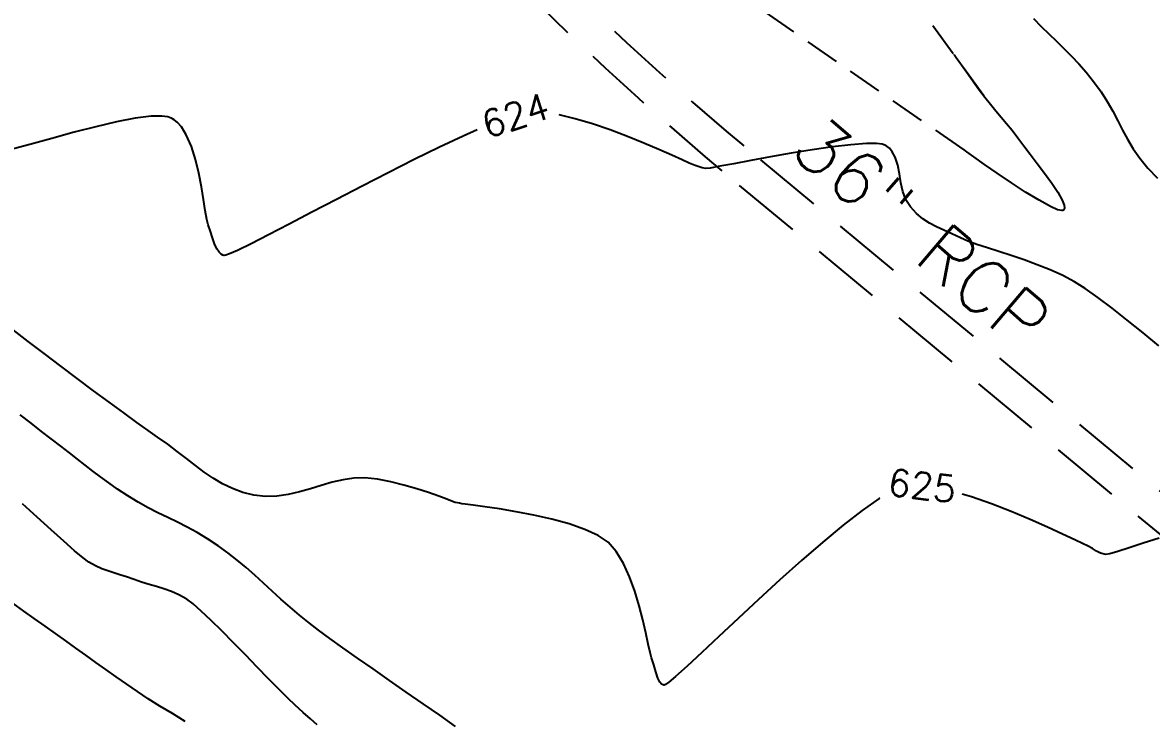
# Model space of a CAD drawing. Header units: feet. Extents: x 26064 to 27719, y 16802 to 28989.
# Drawn here: x 26443.9 to 26546.1, y 17720.7 to 17783.9 of the extents above; entities that cross this region are included whole.
import ezdxf

# ---------------------------------------------------------------- set-up
doc = ezdxf.new("R2010")
doc.units = ezdxf.units.FT
doc.header["$LTSCALE"] = 50
doc.header["$MEASUREMENT"] = 0
for name, pattern in [('HIDDEN', [0.375, 0.25, -0.125]), ('HIDDEN2', [0.1875, 0.125, -0.0625]), ('HIDN25', [0.0938, 0.0625, -0.0313])]:
    doc.linetypes.add(name, pattern=pattern)
for name, color, linetype in [('CONT-MJR', 160, 'HIDDEN'), ('CONT-MNR', 55, 'HIDN25'), ('EX-STORM DRAIN', 251, 'HIDDEN2')]:
    doc.layers.add(name, color=color, linetype=linetype)
doc.styles.add('l60', font='simplex', dxfattribs={"height": 2.4})

msp = doc.modelspace()

# ---------------------------------------------------------------- linework, layer by layer
at = {"layer": 'CONT-MJR', "color": 7}
for p, q in [((26444.43356, 17755.11278, 625), (26443.06223, 17756.17039, 625)), ((26445.88053, 17754.00648, 625), (26444.43356, 17755.11278, 625)), ((26447.36947, 17752.87695, 625), (26445.88053, 17754.00648, 625)), ((26448.86671, 17751.74963, 625), (26447.36947, 17752.87695, 625)), ((26450.33858, 17750.64994, 625), (26448.86671, 17751.74963, 625)), ((26451.7514, 17749.60335, 625), (26450.33858, 17750.64994, 625)), ((26453.07151, 17748.63529, 625), (26451.7514, 17749.60335, 625)), ((26454.26524, 17747.7712, 625), (26453.07151, 17748.63529, 625)), ((26455.2989, 17747.03653, 625), (26454.26524, 17747.7712, 625)), ((26456.13884, 17746.45672, 625), (26455.2989, 17747.03653, 625)), ((26457.05865, 17745.80807, 625), (26456.13884, 17746.45672, 625)), ((26457.92586, 17745.15438, 625), (26457.05865, 17745.80807, 625)), ((26458.75628, 17744.50775, 625), (26457.92586, 17745.15438, 625)), ((26459.56574, 17743.8803, 625), (26458.75628, 17744.50775, 625)), ((26460.37008, 17743.28414, 625), (26459.56574, 17743.8803, 625)), ((26461.18512, 17742.73138, 625), (26460.37008, 17743.28414, 625)), ((26462.02668, 17742.23415, 625), (26461.18512, 17742.73138, 625)), ((26462.91061, 17741.80455, 625), (26462.02668, 17742.23415, 625)), ((26470.96378, 17742.08649, 625), (26469.97308, 17741.78492, 625)), ((26471.95021, 17742.36893, 625), (26470.96378, 17742.08649, 625)), ((26472.93488, 17742.59777, 625), (26471.95021, 17742.36893, 625)), ((26473.92026, 17742.73852, 625), (26472.93488, 17742.59777, 625)), ((26474.90884, 17742.75672, 625), (26473.92026, 17742.73852, 625)), ((26476.05133, 17742.63484, 625), (26474.90884, 17742.75672, 625)), ((26477.24514, 17742.41083, 625), (26476.05133, 17742.63484, 625)), ((26478.44314, 17742.11521, 625), (26477.24514, 17742.41083, 625)), ((26479.59817, 17741.77849, 625), (26478.44314, 17742.11521, 625)), ((26463.85271, 17741.4547, 625), (26462.91061, 17741.80455, 625)), ((26464.86884, 17741.19672, 625), (26463.85271, 17741.4547, 625)), ((26465.91807, 17741.07682, 625), (26464.86884, 17741.19672, 625)), ((26466.95063, 17741.11016, 625), (26465.91807, 17741.07682, 625)), ((26467.96899, 17741.26228, 625), (26466.95063, 17741.11016, 625)), ((26468.97565, 17741.49869, 625), (26467.96899, 17741.26228, 625)), ((26469.97308, 17741.78492, 625), (26468.97565, 17741.49869, 625)), ((26480.66309, 17741.43121, 625), (26479.59817, 17741.77849, 625)), ((26481.59076, 17741.10387, 625), (26480.66309, 17741.43121, 625)), ((26482.33404, 17740.82699, 625), (26481.59076, 17741.10387, 625)), ((26482.84578, 17740.6311, 625), (26482.33404, 17740.82699, 625)), ((26521.45489, 17740.89922, 625), (26519.91904, 17739.82523, 625)), ((26521.51053, 17740.9314, 625), (26521.45489, 17740.89922, 625)), ((26529.83308, 17741.04352, 625), (26528.97435, 17741.29823, 625)), ((26531.62973, 17740.41625, 625), (26529.83308, 17741.04352, 625)), ((26483.07884, 17740.54672, 625), (26482.84578, 17740.6311, 625)), ((26483.28375, 17740.50312, 625), (26483.07884, 17740.54672, 625)), ((26483.46378, 17740.46979, 625), (26483.28375, 17740.50312, 625)), ((26483.66884, 17740.42672, 625), (26483.46378, 17740.46979, 625)), ((26483.97058, 17740.38692, 625), (26483.66884, 17740.42672, 625)), ((26484.69439, 17740.29629, 625), (26483.97058, 17740.38692, 625)), ((26485.75977, 17740.15327, 625), (26484.69439, 17740.29629, 625)), ((26487.08622, 17739.95631, 625), (26485.75977, 17740.15327, 625)), ((26488.59322, 17739.70385, 625), (26487.08622, 17739.95631, 625)), ((26519.91904, 17739.82523, 625), (26518.20208, 17738.49177, 625)), ((26533.41359, 17739.72307, 625), (26531.62973, 17740.41625, 625)), ((26490.20028, 17739.39435, 625), (26488.59322, 17739.70385, 625)), ((26491.82689, 17739.02624, 625), (26490.20028, 17739.39435, 625)), ((26493.39256, 17738.59798, 625), (26491.82689, 17739.02624, 625)), ((26535.12162, 17739.00731, 625), (26533.41359, 17739.72307, 625)), ((26536.69081, 17738.31232, 625), (26535.12162, 17739.00731, 625)), ((26494.81677, 17738.108, 625), (26493.39256, 17738.59798, 625)), ((26496.01903, 17737.55477, 625), (26494.81677, 17738.108, 625)), ((26518.20208, 17738.49177, 625), (26516.35513, 17736.95935, 625)), ((26538.05815, 17737.68142, 625), (26536.69081, 17738.31232, 625)), ((26496.91884, 17736.93672, 625), (26496.01903, 17737.55477, 625)), ((26497.661, 17736.09121, 625), (26496.91884, 17736.93672, 625)), ((26516.35513, 17736.95935, 625), (26514.42927, 17735.2885, 625)), ((26539.16061, 17737.15797, 625), (26538.05815, 17737.68142, 625)), ((26539.93518, 17736.78529, 625), (26539.16061, 17737.15797, 625)), ((26540.31884, 17736.60672, 625), (26539.93518, 17736.78529, 625)), ((26545.35769, 17736.8544, 625), (26544.09471, 17736.44435, 625)), ((26546.79504, 17737.30408, 625), (26545.35769, 17736.8544, 625)), ((26498.30491, 17735.02975, 625), (26497.661, 17736.09121, 625)), ((26540.76018, 17736.3831, 625), (26540.31884, 17736.60672, 625)), ((26541.13002, 17736.1466, 625), (26540.76018, 17736.3831, 625)), ((26541.50177, 17735.94516, 625), (26541.13002, 17736.1466, 625)), ((26541.94884, 17735.82672, 625), (26541.50177, 17735.94516, 625)), ((26542.3306, 17735.89305, 625), (26541.94884, 17735.82672, 625)), ((26543.06579, 17736.11142, 625), (26542.3306, 17735.89305, 625)), ((26544.09471, 17736.44435, 625), (26543.06579, 17736.11142, 625)), ((26498.85838, 17733.81669, 625), (26498.30491, 17735.02975, 625)), ((26514.42927, 17735.2885, 625), (26512.47563, 17733.53974, 625)), ((26499.32926, 17732.51639, 625), (26498.85838, 17733.81669, 625)), ((26512.47563, 17733.53974, 625), (26510.54531, 17731.77357, 625)), ((26499.72538, 17731.19321, 625), (26499.32926, 17732.51639, 625)), ((26510.54531, 17731.77357, 625), (26508.68941, 17730.05052, 625)), ((26500.05458, 17729.91151, 625), (26499.72538, 17731.19321, 625)), ((26500.32469, 17728.73566, 625), (26500.05458, 17729.91151, 625)), ((26508.68941, 17730.05052, 625), (26506.95904, 17728.43111, 625)), ((26500.54354, 17727.73, 625), (26500.32469, 17728.73566, 625)), ((26500.71898, 17726.9589, 625), (26500.54354, 17727.73, 625)), ((26506.95904, 17728.43111, 625), (26505.4053, 17726.97585, 625)), ((26500.85884, 17726.48672, 625), (26500.71898, 17726.9589, 625)), ((26501.07319, 17725.85748, 625), (26500.85884, 17726.48672, 625)), ((26505.4053, 17726.97585, 625), (26504.07931, 17725.74527, 625)), ((26501.24747, 17725.22287, 625), (26501.07319, 17725.85748, 625)), ((26504.07931, 17725.74527, 625), (26503.03216, 17724.79987, 625)), ((26501.42658, 17724.65487, 625), (26501.24747, 17725.22287, 625)), ((26501.60351, 17724.29682, 625), (26501.42658, 17724.65487, 625)), ((26503.03216, 17724.79987, 625), (26502.42956, 17724.28956, 625)), ((26501.77091, 17724.10867, 625), (26501.60351, 17724.29682, 625)), ((26501.90443, 17724.03016, 625), (26501.77091, 17724.10867, 625)), ((26501.97883, 17724.00672, 625), (26501.90443, 17724.03016, 625)), ((26502.01312, 17724.01001, 625), (26501.97883, 17724.00672, 625)), ((26502.13193, 17724.07066, 625), (26502.01312, 17724.01001, 625)), ((26502.42956, 17724.28956, 625), (26502.13193, 17724.07066, 625))]:
    msp.add_line(p, q, dxfattribs=at)
at = {"layer": 'CONT-MNR', "color": 7}
for p, q in [((26530.93312, 17777.33645, 623), (26515.59659, 17798.33639, 623)), ((26529.15653, 17772.4298, 623), (26509.44203, 17786.08415, 623)), ((26535.43281, 17784.31807, 624), (26536.12948, 17783.60114, 624)), ((26536.81984, 17782.92048, 624), (26537.50458, 17782.25889, 624)), ((26538.18438, 17781.59916, 624), (26538.85993, 17780.92408, 624)), ((26538.85993, 17780.92408, 624), (26539.5319, 17780.21644, 624)), ((26530.01019, 17778.5847, 623), (26530.52739, 17777.8749, 623)), ((26530.52739, 17777.8749, 623), (26531.03784, 17777.19463, 623)), ((26531.53166, 17776.56905, 623), (26532.01964, 17775.9796, 623)), ((26542.11148, 17776.79701, 624), (26542.60439, 17775.92564, 624)), ((26542.60439, 17775.92564, 624), (26543.05435, 17775.07367, 624)), ((26452.42735, 17774.96534, 624), (26450.56314, 17774.53092, 624)), ((26455.5672, 17775.47105, 624), (26454.1168, 17775.29061, 624)), ((26457.07375, 17775.41248, 624), (26456.5122, 17775.48717, 624)), ((26457.49369, 17775.25483, 624), (26457.3703, 17775.31707, 624)), ((26457.91819, 17774.93507, 624), (26457.64034, 17775.16086, 624)), ((26458.29805, 17774.51003, 624), (26457.91819, 17774.93507, 624)), ((26533.00048, 17774.81999, 623), (26533.50453, 17774.20527, 623)), ((26543.05435, 17775.07367, 624), (26543.49357, 17774.23197, 624)), ((26448.58848, 17774.02299, 624), (26446.56765, 17773.47721, 624)), ((26458.74048, 17773.80517, 624), (26458.29805, 17774.51003, 624)), ((26483.78943, 17773.67089, 624), (26481.64851, 17772.66578, 624)), ((26534.02511, 17773.53757, 623), (26534.56784, 17772.79463, 623)), ((26446.56765, 17773.47721, 624), (26444.56496, 17772.92926, 624)), ((26517.22487, 17772.70221, 624), (26515.39158, 17772.43732, 624)), ((26518.89979, 17772.89828, 624), (26517.22487, 17772.70221, 624)), ((26520.32527, 17773.00065, 624), (26518.89979, 17772.89828, 624)), ((26522.39253, 17772.57545, 624), (26522.18155, 17772.74909, 624)), ((26522.65329, 17772.26466, 624), (26522.39253, 17772.57545, 624)), ((26534.56784, 17772.79463, 623), (26535.11961, 17772.04297, 623)), ((26544.46877, 17772.54271, 624), (26545.0692, 17771.67685, 624)), ((26459.86861, 17770.32981, 624), (26459.57224, 17771.57019, 624)), ((26529.39899, 17772.25369, 623), (26529.15653, 17772.4298, 623)), ((26530.04353, 17771.79248, 623), (26529.39899, 17772.25369, 623)), ((26535.11961, 17772.04297, 623), (26535.76227, 17771.19989, 623)), ((26504.89438, 17770.99932, 624), (26504.57369, 17771.11483, 624)), ((26505.16992, 17770.88908, 624), (26504.89438, 17770.99932, 624)), ((26507.03688, 17770.95084, 624), (26506.16574, 17770.79521, 624)), ((26532.15463, 17770.31959, 623), (26530.9941, 17771.12237, 623)), ((26523.43676, 17769.45587, 624), (26523.29475, 17770.26913, 624)), ((26523.6148, 17768.6569, 624), (26523.43676, 17769.45587, 624)), ((26534.72136, 17768.62084, 623), (26533.42907, 17769.46034, 623)), ((26536.43549, 17770.31472, 623), (26537.07891, 17769.43682, 623)), ((26537.07891, 17769.43682, 623), (26537.6322, 17768.61551, 623)), ((26460.29463, 17767.94651, 624), (26460.10459, 17769.09903, 624)), ((26537.6322, 17768.61551, 623), (26538.03502, 17767.90015, 623)), ((26460.45319, 17766.94087, 624), (26460.29463, 17767.94651, 624)), ((26472.33438, 17767.95057, 624), (26470.10974, 17766.78836, 624)), ((26524.28369, 17767.26983, 624), (26523.88006, 17767.91422, 624)), ((26525.42451, 17766.20273, 624), (26524.84728, 17766.67643, 624)), ((26537.95532, 17766.94042, 623), (26537.61707, 17767.02405, 623)), ((26526.65685, 17765.48247, 624), (26526.02462, 17765.81575, 624)), ((26527.33044, 17765.1699, 624), (26526.65685, 17765.48247, 624)), ((26461.11916, 17764.48857, 624), (26460.94345, 17765.06589, 624)), ((26528.83869, 17764.47483, 624), (26528.05464, 17764.84502, 624)), ((26529.49819, 17764.18763, 624), (26528.83869, 17764.47483, 624)), ((26464.61796, 17763.95045, 624), (26463.37574, 17763.34758, 624)), ((26530.31427, 17763.88832, 624), (26529.49819, 17764.18763, 624)), ((26532.30496, 17763.23495, 624), (26531.25912, 17763.5723, 624)), ((26461.8942, 17763.00186, 624), (26461.70332, 17763.17407, 624)), ((26462.16516, 17762.88014, 624), (26462.12369, 17762.88483, 624)), ((26462.30718, 17762.90685, 624), (26462.16516, 17762.88014, 624)), ((26536.94208, 17761.58009, 624), (26535.77034, 17762.04884, 624)), ((26542.54341, 17758.11936, 624), (26541.25563, 17759.08789, 624)), ((26445.64295, 17746.96855, 626), (26444.6886, 17747.70357, 626)), ((26449.58755, 17743.91686, 626), (26448.89679, 17744.46276, 626)), ((26456.17755, 17739.60892, 626), (26455.28928, 17740.06557, 626)), ((26457.05418, 17739.17852, 626), (26456.17755, 17739.60892, 626)), ((26457.92982, 17738.7516, 626), (26457.05418, 17739.17852, 626)), ((26458.8151, 17738.30541, 626), (26457.92982, 17738.7516, 626)), ((26449.39573, 17735.51985, 627), (26448.62306, 17736.16902, 627)), ((26463.34996, 17735.32946, 626), (26462.51318, 17735.98816, 626)), ((26449.91155, 17735.14416, 627), (26449.39573, 17735.51985, 627)), ((26455.37716, 17733.12839, 627), (26454.69956, 17733.32674, 627)), ((26457.38968, 17732.50248, 627), (26456.71501, 17732.74279, 627)), ((26458.07779, 17732.19511, 627), (26457.38968, 17732.50248, 627)), ((26458.78655, 17731.79416, 627), (26458.07779, 17732.19511, 627)), ((26460.97099, 17729.88752, 627), (26460.08869, 17730.72194, 627)), ((26445.95689, 17729.34741, 628), (26444.97698, 17730.03672, 628)), ((26469.89527, 17729.6086, 626), (26468.988, 17730.33754, 626)), ((26470.7217, 17728.98377, 626), (26469.89527, 17729.6086, 626)), ((26463.00913, 17727.85544, 627), (26461.95706, 17728.91646, 627)), ((26448.74444, 17727.36699, 628), (26447.83282, 17728.01663, 628)), ((26464.08941, 17726.75113, 627), (26463.00913, 17727.85544, 627)), ((26450.55402, 17726.07872, 628), (26449.64891, 17726.72238, 628)), ((26452.39739, 17724.77788, 628), (26451.46758, 17725.43192, 628)), ((26453.35126, 17724.11251, 628), (26452.39739, 17724.77788, 628)), ((26467.12168, 17723.64533, 627), (26466.18346, 17724.5994, 627)), ((26468.59155, 17722.21416, 627), (26467.93697, 17722.83469, 627)), ((26480.1791, 17722.33444, 626), (26478.65393, 17723.39559, 626)), ((26481.67874, 17721.2867, 626), (26480.1791, 17722.33444, 626))]:
    msp.add_line(p, q, dxfattribs=at)
at = {"layer": 'CONT-MNR', "color": 7, "extrusion": (-0.702084, -0.712094, 0)}
msp.add_line((26536.12948, 17783.60114, 624), (26536.81984, 17782.92048, 624), dxfattribs=at)
at = {"layer": 'CONT-MNR', "color": 7, "extrusion": (0.696433, 0.717622, 0)}
msp.add_line((26537.50458, 17782.25889, 624), (26538.18438, 17781.59916, 624), dxfattribs=at)
at = {"layer": 'CONT-MNR', "color": 7, "extrusion": (0.729243, 0.684254, 0)}
msp.add_line((26528.21225, 17781.06208, 623), (26528.23537, 17781.03744, 623), dxfattribs=at)
at = {"layer": 'CONT-MNR', "color": 7, "extrusion": (0.768293, 0.640099, 0)}
msp.add_line((26528.23537, 17781.03744, 623), (26528.29828, 17780.96193, 623), dxfattribs=at)
at = {"layer": 'CONT-MNR', "color": 7, "extrusion": (0.793904, 0.608044, 0)}
msp.add_line((26528.29828, 17780.96193, 623), (26528.43128, 17780.78828, 623), dxfattribs=at)
at = {"layer": 'CONT-MNR', "color": 7, "extrusion": (0.807438, 0.589953, 0)}
msp.add_line((26528.43128, 17780.78828, 623), (26528.67218, 17780.45857, 623), dxfattribs=at)
at = {"layer": 'CONT-MNR', "color": 7, "extrusion": (0.813609, 0.581412, 0)}
msp.add_line((26528.67218, 17780.45857, 623), (26529.05718, 17779.91982, 623), dxfattribs=at)
at = {"layer": 'CONT-MNR', "color": 7, "extrusion": (0.814932, 0.579557, 0)}
msp.add_line((26529.05718, 17779.91982, 623), (26529.51165, 17779.28077, 623), dxfattribs=at)
at = {"layer": 'CONT-MNR', "color": 7, "extrusion": (0.74946, 0.66205, 0)}
msp.add_line((26539.5319, 17780.21644, 624), (26540.20097, 17779.45903, 624), dxfattribs=at)
at = {"layer": 'CONT-MNR', "color": 7, "extrusion": (0.812986, 0.582283, 0)}
msp.add_line((26529.51165, 17779.28077, 623), (26530.01019, 17778.5847, 623), dxfattribs=at)
at = {"layer": 'CONT-MNR', "color": 7, "extrusion": (0.777477, 0.628912, 0)}
msp.add_line((26540.20097, 17779.45903, 624), (26540.86784, 17778.63463, 624), dxfattribs=at)
at = {"layer": 'CONT-MNR', "color": 7, "extrusion": (0.811367, 0.584538, 0)}
msp.add_line((26540.86784, 17778.63463, 624), (26541.54337, 17777.69696, 624), dxfattribs=at)
at = {"layer": 'CONT-MNR', "color": 7, "extrusion": (0.845608, 0.533805, 0)}
msp.add_line((26541.54337, 17777.69696, 624), (26542.11148, 17776.79701, 624), dxfattribs=at)
at = {"layer": 'CONT-MNR', "color": 7, "extrusion": (0.784919, 0.619599, 0)}
msp.add_line((26531.03784, 17777.19463, 623), (26531.53166, 17776.56905, 623), dxfattribs=at)
at = {"layer": 'CONT-MNR', "color": 7, "extrusion": (-0.231826, -0.972757, 0)}
msp.add_line((26493.93554, 17775.25204, 624), (26492.5085, 17775.59213, 624), dxfattribs=at)
at = {"layer": 'CONT-MNR', "color": 7, "extrusion": (0.762929, 0.646482, 0)}
msp.add_line((26532.01964, 17775.9796, 623), (26532.50739, 17775.404, 623), dxfattribs=at)
at = {"layer": 'CONT-MNR', "color": 7, "extrusion": (0.249114, -0.968474, 0)}
msp.add_line((26450.56314, 17774.53092, 624), (26448.58848, 17774.02299, 624), dxfattribs=at)
at = {"layer": 'CONT-MNR', "color": 7, "extrusion": (0.189055, -0.981966, 0)}
msp.add_line((26454.1168, 17775.29061, 624), (26452.42735, 17774.96534, 624), dxfattribs=at)
at = {"layer": 'CONT-MNR', "color": 7, "extrusion": (0.017056, -0.999855, 0)}
msp.add_line((26456.5122, 17775.48717, 624), (26455.5672, 17775.47105, 624), dxfattribs=at)
at = {"layer": 'CONT-MNR', "color": 7, "extrusion": (0.30625, 0.951951, 0)}
msp.add_line((26457.3703, 17775.31707, 624), (26457.07375, 17775.41248, 624), dxfattribs=at)
at = {"layer": 'CONT-MNR', "color": 7, "extrusion": (0.539538, 0.841961, 0)}
msp.add_line((26457.64034, 17775.16086, 624), (26457.49369, 17775.25483, 624), dxfattribs=at)
at = {"layer": 'CONT-MNR', "color": 7, "extrusion": (-0.285599, -0.958349, 0)}
msp.add_line((26495.51171, 17774.78232, 624), (26493.93554, 17775.25204, 624), dxfattribs=at)
at = {"layer": 'CONT-MNR', "color": 7, "extrusion": (-0.323895, -0.946093, 0)}
msp.add_line((26497.10969, 17774.23526, 624), (26495.51171, 17774.78232, 624), dxfattribs=at)
at = {"layer": 'CONT-MNR', "color": 7, "extrusion": (0.764079, 0.645123, 0)}
msp.add_line((26532.50739, 17775.404, 623), (26533.00048, 17774.81999, 623), dxfattribs=at)
at = {"layer": 'CONT-MNR', "color": 7, "extrusion": (0.916299, 0.400496, 0)}
msp.add_line((26459.20101, 17772.75152, 624), (26458.74048, 17773.80517, 624), dxfattribs=at)
at = {"layer": 'CONT-MNR', "color": 7, "extrusion": (0.40346, -0.914997, 0)}
msp.add_line((26485.07598, 17774.23818, 624), (26483.78943, 17773.67089, 624), dxfattribs=at)
at = {"layer": 'CONT-MNR', "color": 7, "extrusion": (-0.35223, -0.935914, 0)}
msp.add_line((26498.67791, 17773.64506, 624), (26497.10969, 17774.23526, 624), dxfattribs=at)
at = {"layer": 'CONT-MNR', "color": 7, "extrusion": (0.373728, 0.927538, 0)}
msp.add_line((26500.16478, 17773.04596, 624), (26498.67791, 17773.64506, 624), dxfattribs=at)
at = {"layer": 'CONT-MNR', "color": 7, "extrusion": (0.788624, 0.614875, 0)}
msp.add_line((26533.50453, 17774.20527, 623), (26534.02511, 17773.53757, 623), dxfattribs=at)
at = {"layer": 'CONT-MNR', "color": 7, "extrusion": (0.87692, 0.480636, 0)}
msp.add_line((26543.49357, 17774.23197, 624), (26543.9543, 17773.39137, 624), dxfattribs=at)
at = {"layer": 'CONT-MNR', "color": 7, "extrusion": (0.258792, -0.965933, 0)}
msp.add_line((26444.56496, 17772.92926, 624), (26442.64468, 17772.41478, 624), dxfattribs=at)
at = {"layer": 'CONT-MNR', "color": 7, "extrusion": (0.954006, 0.299788, 0)}
msp.add_line((26459.57224, 17771.57019, 624), (26459.20101, 17772.75152, 624), dxfattribs=at)
at = {"layer": 'CONT-MNR', "color": 7, "extrusion": (0.439459, -0.898263, 0)}
msp.add_line((26481.64851, 17772.66578, 624), (26479.37424, 17771.55314, 624), dxfattribs=at)
at = {"layer": 'CONT-MNR', "color": 7, "extrusion": (-0.390188, -0.920735, 0)}
msp.add_line((26501.51873, 17772.47219, 624), (26500.16478, 17773.04596, 624), dxfattribs=at)
at = {"layer": 'CONT-MNR', "color": 7, "extrusion": (0.402522, 0.91541, 0)}
msp.add_line((26502.68817, 17771.95796, 624), (26501.51873, 17772.47219, 624), dxfattribs=at)
at = {"layer": 'CONT-MNR', "color": 7, "extrusion": (-0.002528, -0.999997, 0)}
msp.add_line((26521.22487, 17772.99837, 624), (26520.32527, 17773.00065, 624), dxfattribs=at)
at = {"layer": 'CONT-MNR', "color": 7, "extrusion": (-0.116664, -0.993171, 0)}
msp.add_line((26521.72852, 17772.93921, 624), (26521.22487, 17772.99837, 624), dxfattribs=at)
at = {"layer": 'CONT-MNR', "color": 7, "extrusion": (-0.275625, -0.961265, 0)}
msp.add_line((26521.9719, 17772.86943, 624), (26521.72852, 17772.93921, 624), dxfattribs=at)
at = {"layer": 'CONT-MNR', "color": 7, "extrusion": (-0.436974, -0.899474, 0)}
msp.add_line((26522.06369, 17772.82483, 624), (26521.9719, 17772.86943, 624), dxfattribs=at)
at = {"layer": 'CONT-MNR', "color": 7, "extrusion": (0.540656, 0.841244, 0)}
msp.add_line((26522.18155, 17772.74909, 624), (26522.06369, 17772.82483, 624), dxfattribs=at)
at = {"layer": 'CONT-MNR', "color": 7, "extrusion": (0.855139, 0.518398, 0)}
msp.add_line((26543.9543, 17773.39137, 624), (26544.46877, 17772.54271, 624), dxfattribs=at)
at = {"layer": 'CONT-MNR', "color": 7, "extrusion": (0.449483, -0.893289, 0)}
msp.add_line((26479.37424, 17771.55314, 624), (26477.02493, 17770.37101, 624), dxfattribs=at)
at = {"layer": 'CONT-MNR', "color": 7, "extrusion": (-0.410721, -0.911761, 0)}
msp.add_line((26503.62153, 17771.53751, 624), (26502.68817, 17771.95796, 624), dxfattribs=at)
at = {"layer": 'CONT-MNR', "color": 7, "extrusion": (-0.412578, -0.910922, 0)}
msp.add_line((26504.26723, 17771.24506, 624), (26503.62153, 17771.53751, 624), dxfattribs=at)
at = {"layer": 'CONT-MNR', "color": 7, "extrusion": (0.184135, -0.982901, 0)}
msp.add_line((26509.85216, 17771.47836, 624), (26508.29604, 17771.18684, 624), dxfattribs=at)
at = {"layer": 'CONT-MNR', "color": 7, "extrusion": (0.179858, -0.983693, 0)}
msp.add_line((26511.61416, 17771.80053, 624), (26509.85216, 17771.47836, 624), dxfattribs=at)
at = {"layer": 'CONT-MNR', "color": 7, "extrusion": (0.172124, -0.985075, 0)}
msp.add_line((26513.49099, 17772.12847, 624), (26511.61416, 17771.80053, 624), dxfattribs=at)
at = {"layer": 'CONT-MNR', "color": 7, "extrusion": (0.160398, -0.987052, 0)}
msp.add_line((26515.39158, 17772.43732, 624), (26513.49099, 17772.12847, 624), dxfattribs=at)
at = {"layer": 'CONT-MNR', "color": 7, "extrusion": (0.884348, 0.466828, 0)}
msp.add_line((26522.91417, 17771.77046, 624), (26522.65329, 17772.26466, 624), dxfattribs=at)
at = {"layer": 'CONT-MNR', "color": 7, "extrusion": (0.954572, 0.297979, 0)}
msp.add_line((26523.13761, 17771.05466, 624), (26522.91417, 17771.77046, 624), dxfattribs=at)
at = {"layer": 'CONT-MNR', "color": 7, "extrusion": (-0.576177, -0.817325, 0)}
msp.add_line((26530.9941, 17771.12237, 623), (26530.04353, 17771.79248, 623), dxfattribs=at)
at = {"layer": 'CONT-MNR', "color": 7, "extrusion": (0.778796, 0.627277, 0)}
msp.add_line((26545.0692, 17771.67685, 624), (26545.78784, 17770.78463, 624), dxfattribs=at)
at = {"layer": 'CONT-MNR', "color": 7, "extrusion": (0.391097, 0.92035, 0)}
msp.add_line((26504.57369, 17771.11483, 624), (26504.26723, 17771.24506, 624), dxfattribs=at)
at = {"layer": 'CONT-MNR', "color": 7, "extrusion": (-0.308147, -0.951339, 0)}
msp.add_line((26505.44735, 17770.79922, 624), (26505.16992, 17770.88908, 624), dxfattribs=at)
at = {"layer": 'CONT-MNR', "color": 7, "extrusion": (-0.164378, -0.986398, 0)}
msp.add_line((26505.77369, 17770.74483, 624), (26505.44735, 17770.79922, 624), dxfattribs=at)
at = {"layer": 'CONT-MNR', "color": 7, "extrusion": (0.127446, -0.991846, 0)}
msp.add_line((26506.16574, 17770.79521, 624), (26505.77369, 17770.74483, 624), dxfattribs=at)
at = {"layer": 'CONT-MNR', "color": 7, "extrusion": (0.184224, -0.982884, 0)}
msp.add_line((26508.29604, 17771.18684, 624), (26507.03688, 17770.95084, 624), dxfattribs=at)
at = {"layer": 'CONT-MNR', "color": 7, "extrusion": (0.980572, 0.196158, 0)}
msp.add_line((26523.29475, 17770.26913, 624), (26523.13761, 17771.05466, 624), dxfattribs=at)
at = {"layer": 'CONT-MNR', "color": 7, "extrusion": (0.79595, 0.605362, 0)}
msp.add_line((26535.76227, 17771.19989, 623), (26536.43549, 17770.31472, 623), dxfattribs=at)
at = {"layer": 'CONT-MNR', "color": 7, "extrusion": (0.727998, 0.685579, 0)}
msp.add_line((26545.78784, 17770.78463, 624), (26546.64989, 17769.86924, 624), dxfattribs=at)
at = {"layer": 'CONT-MNR', "color": 7, "extrusion": (0.982111, 0.188304, 0)}
msp.add_line((26460.10459, 17769.09903, 624), (26459.86861, 17770.32981, 624), dxfattribs=at)
at = {"layer": 'CONT-MNR', "color": 7, "extrusion": (0.456371, -0.88979, 0)}
msp.add_line((26477.02493, 17770.37101, 624), (26474.65888, 17769.15747, 624), dxfattribs=at)
at = {"layer": 'CONT-MNR', "color": 7, "extrusion": (-0.559026, -0.82915, 0)}
msp.add_line((26533.42907, 17769.46034, 623), (26532.15463, 17770.31959, 623), dxfattribs=at)
at = {"layer": 'CONT-MNR', "color": 7, "extrusion": (0.460802, -0.887503, 0)}
msp.add_line((26474.65888, 17769.15747, 624), (26472.33438, 17767.95057, 624), dxfattribs=at)
at = {"layer": 'CONT-MNR', "color": 7, "extrusion": (0.941738, 0.336347, 0)}
msp.add_line((26523.88006, 17767.91422, 624), (26523.6148, 17768.6569, 624), dxfattribs=at)
at = {"layer": 'CONT-MNR', "color": 7, "extrusion": (-0.522266, -0.852782, 0)}
msp.add_line((26535.93543, 17767.87731, 623), (26534.72136, 17768.62084, 623), dxfattribs=at)
at = {"layer": 'CONT-MNR', "color": 7, "extrusion": (0.481569, 0.876408, 0)}
msp.add_line((26536.97525, 17767.30595, 623), (26535.93543, 17767.87731, 623), dxfattribs=at)
at = {"layer": 'CONT-MNR', "color": 7, "extrusion": (0.93647, 0.350747, 0)}
msp.add_line((26538.03502, 17767.90015, 623), (26538.20837, 17767.4373, 623), dxfattribs=at)
at = {"layer": 'CONT-MNR', "color": 7, "extrusion": (0.996339, 0.085495, 0)}
msp.add_line((26538.20837, 17767.4373, 623), (26538.23126, 17767.17058, 623), dxfattribs=at)
at = {"layer": 'CONT-MNR', "color": 7, "extrusion": (0.984332, 0.176325, 0)}
msp.add_line((26460.59473, 17766.15076, 624), (26460.45319, 17766.94087, 624), dxfattribs=at)
at = {"layer": 'CONT-MNR', "color": 7, "extrusion": (0.463003, -0.886357, 0)}
msp.add_line((26470.10974, 17766.78836, 624), (26468.04325, 17765.70889, 624), dxfattribs=at)
at = {"layer": 'CONT-MNR', "color": 7, "extrusion": (0.725087, 0.688658, 0)}
msp.add_line((26524.84728, 17766.67643, 624), (26524.28369, 17767.26983, 624), dxfattribs=at)
at = {"layer": 'CONT-MNR', "color": 7, "extrusion": (-0.402138, -0.915579, 0)}
msp.add_line((26537.61707, 17767.02405, 623), (26536.97525, 17767.30595, 623), dxfattribs=at)
at = {"layer": 'CONT-MNR', "color": 7, "extrusion": (0.09726, -0.995259, 0)}
msp.add_line((26538.10114, 17766.95467, 623), (26537.95532, 17766.94042, 623), dxfattribs=at)
at = {"layer": 'CONT-MNR', "color": 7, "extrusion": (0.539909, -0.841724, 0)}
msp.add_line((26538.14784, 17766.98463, 623), (26538.10114, 17766.95467, 623), dxfattribs=at)
at = {"layer": 'CONT-MNR', "color": 7, "extrusion": (0.791495, -0.611176, 0)}
msp.add_line((26538.18826, 17767.03698, 623), (26538.14784, 17766.98463, 623), dxfattribs=at)
at = {"layer": 'CONT-MNR', "color": 7, "extrusion": (0.951913, -0.306367, 0)}
msp.add_line((26538.23126, 17767.17058, 623), (26538.18826, 17767.03698, 623), dxfattribs=at)
at = {"layer": 'CONT-MNR', "color": 7, "extrusion": (0.964288, 0.264857, 0)}
msp.add_line((26460.73369, 17765.64483, 624), (26460.59473, 17766.15076, 624), dxfattribs=at)
at = {"layer": 'CONT-MNR', "color": 7, "extrusion": (0.940191, 0.340648, 0)}
msp.add_line((26460.94345, 17765.06589, 624), (26460.73369, 17765.64483, 624), dxfattribs=at)
at = {"layer": 'CONT-MNR', "color": 7, "extrusion": (0.460083, -0.887876, 0)}
msp.add_line((26468.04325, 17765.70889, 624), (26466.19323, 17764.75024, 624), dxfattribs=at)
at = {"layer": 'CONT-MNR', "color": 7, "extrusion": (-0.541946, -0.840413, 0)}
msp.add_line((26526.02462, 17765.81575, 624), (26525.42451, 17766.20273, 624), dxfattribs=at)
at = {"layer": 'CONT-MNR', "color": 7, "extrusion": (0.952131, 0.305692, 0)}
msp.add_line((26461.29293, 17763.94734, 624), (26461.11916, 17764.48857, 624), dxfattribs=at)
at = {"layer": 'CONT-MNR', "color": 7, "extrusion": (0.452709, -0.891658, 0)}
msp.add_line((26466.19323, 17764.75024, 624), (26464.61796, 17763.95045, 624), dxfattribs=at)
at = {"layer": 'CONT-MNR', "color": 7, "extrusion": (-0.409305, -0.912398, 0)}
msp.add_line((26528.05464, 17764.84502, 624), (26527.33044, 17765.1699, 624), dxfattribs=at)
at = {"layer": 'CONT-MNR', "color": 7, "extrusion": (0.917572, 0.397569, 0)}
msp.add_line((26461.49687, 17763.47666, 624), (26461.29293, 17763.94734, 624), dxfattribs=at)
at = {"layer": 'CONT-MNR', "color": 7, "extrusion": (0.826044, 0.563605, 0)}
msp.add_line((26461.70332, 17763.17407, 624), (26461.49687, 17763.47666, 624), dxfattribs=at)
at = {"layer": 'CONT-MNR', "color": 7, "extrusion": (0.403198, -0.915113, 0)}
msp.add_line((26463.37574, 17763.34758, 624), (26462.66095, 17763.03264, 624), dxfattribs=at)
at = {"layer": 'CONT-MNR', "color": 7, "extrusion": (0.317195, 0.94836, 0)}
msp.add_line((26531.25912, 17763.5723, 624), (26530.31427, 17763.88832, 624), dxfattribs=at)
at = {"layer": 'CONT-MNR', "color": 7, "extrusion": (0.495619, 0.86854, 0)}
msp.add_line((26462.04248, 17762.91725, 624), (26461.8942, 17763.00186, 624), dxfattribs=at)
at = {"layer": 'CONT-MNR', "color": 7, "extrusion": (-0.370738, -0.928737, 0)}
msp.add_line((26462.12369, 17762.88483, 624), (26462.04248, 17762.91725, 624), dxfattribs=at)
at = {"layer": 'CONT-MNR', "color": 7, "extrusion": (0.335025, -0.942209, 0)}
msp.add_line((26462.66095, 17763.03264, 624), (26462.30718, 17762.90685, 624), dxfattribs=at)
at = {"layer": 'CONT-MNR', "color": 7, "extrusion": (-0.308782, -0.951133, 0)}
msp.add_line((26533.42398, 17762.87166, 624), (26532.30496, 17763.23495, 624), dxfattribs=at)
at = {"layer": 'CONT-MNR', "color": 7, "extrusion": (-0.320399, -0.947283, 0)}
msp.add_line((26534.58837, 17762.47783, 624), (26533.42398, 17762.87166, 624), dxfattribs=at)
at = {"layer": 'CONT-MNR', "color": 7, "extrusion": (0.341168, 0.940002, 0)}
msp.add_line((26535.77034, 17762.04884, 624), (26534.58837, 17762.47783, 624), dxfattribs=at)
at = {"layer": 'CONT-MNR', "color": 7, "extrusion": (-0.412342, -0.911029, 0)}
msp.add_line((26538.0758, 17761.06696, 624), (26536.94208, 17761.58009, 624), dxfattribs=at)
at = {"layer": 'CONT-MNR', "color": 7, "extrusion": (-0.465794, -0.884893, 0)}
msp.add_line((26539.14369, 17760.50483, 624), (26538.0758, 17761.06696, 624), dxfattribs=at)
at = {"layer": 'CONT-MNR', "color": 7, "extrusion": (-0.533047, -0.846086, 0)}
msp.add_line((26540.10683, 17759.89804, 624), (26539.14369, 17760.50483, 624), dxfattribs=at)
at = {"layer": 'CONT-MNR', "color": 7, "extrusion": (0.576319, 0.817225, 0)}
msp.add_line((26541.25563, 17759.08789, 624), (26540.10683, 17759.89804, 624), dxfattribs=at)
at = {"layer": 'CONT-MNR', "color": 7, "extrusion": (-0.616964, -0.786991, 0)}
msp.add_line((26543.92352, 17757.03742, 624), (26542.54341, 17758.11936, 624), dxfattribs=at)
at = {"layer": 'CONT-MNR', "color": 7, "extrusion": (-0.62794, -0.778261, 0)}
msp.add_line((26545.34927, 17755.88705, 624), (26543.92352, 17757.03742, 624), dxfattribs=at)
at = {"layer": 'CONT-MNR', "color": 7, "extrusion": (-0.635874, -0.771793, 0)}
msp.add_line((26546.77401, 17754.71322, 624), (26545.34927, 17755.88705, 624), dxfattribs=at)
at = {"layer": 'CONT-MNR', "color": 7, "extrusion": (-0.613362, -0.789802, 0)}
msp.add_line((26444.6886, 17747.70357, 626), (26443.6909, 17748.47839, 626), dxfattribs=at)
at = {"layer": 'CONT-MNR', "color": 7, "extrusion": (-0.60404, -0.796954, 0)}
msp.add_line((26446.52027, 17746.3036, 626), (26445.64295, 17746.96855, 626), dxfattribs=at)
at = {"layer": 'CONT-MNR', "color": 7, "extrusion": (-0.604811, -0.796369, 0)}
msp.add_line((26447.3888, 17745.64398, 626), (26446.52027, 17746.3036, 626), dxfattribs=at)
at = {"layer": 'CONT-MNR', "color": 7, "extrusion": (-0.613991, -0.789313, 0)}
msp.add_line((26448.17242, 17745.03441, 626), (26447.3888, 17745.64398, 626), dxfattribs=at)
at = {"layer": 'CONT-MNR', "color": 7, "extrusion": (-0.619504, -0.784994, 0)}
msp.add_line((26448.89679, 17744.46276, 626), (26448.17242, 17745.03441, 626), dxfattribs=at)
at = {"layer": 'CONT-MNR', "color": 7, "extrusion": (-0.614808, -0.788676, 0)}
msp.add_line((26450.27036, 17743.38458, 626), (26449.58755, 17743.91686, 626), dxfattribs=at)
at = {"layer": 'CONT-MNR', "color": 7, "extrusion": (-0.603945, -0.797026, 0)}
msp.add_line((26450.97089, 17742.85376, 626), (26450.27036, 17743.38458, 626), dxfattribs=at)
at = {"layer": 'CONT-MNR', "color": 7, "extrusion": (-0.588524, -0.80848, 0)}
msp.add_line((26451.71478, 17742.31225, 626), (26450.97089, 17742.85376, 626), dxfattribs=at)
at = {"layer": 'CONT-MNR', "color": 7, "extrusion": (0.570272, 0.821456, 0)}
msp.add_line((26452.52768, 17741.74791, 626), (26451.71478, 17742.31225, 626), dxfattribs=at)
at = {"layer": 'CONT-MNR', "color": 7, "extrusion": (0.551042, 0.834477, 0)}
msp.add_line((26453.43527, 17741.1486, 626), (26452.52768, 17741.74791, 626), dxfattribs=at)
at = {"layer": 'CONT-MNR', "color": 7, "extrusion": (-0.521997, -0.852947, 0)}
msp.add_line((26454.37873, 17740.5712, 626), (26453.43527, 17741.1486, 626), dxfattribs=at)
at = {"layer": 'CONT-MNR', "color": 7, "extrusion": (-0.674058, -0.738678, 0)}
msp.add_line((26445.24204, 17739.22066, 627), (26443.92004, 17740.42702, 627), dxfattribs=at)
at = {"layer": 'CONT-MNR', "color": 7, "extrusion": (0.485481, 0.874247, 0)}
msp.add_line((26455.28928, 17740.06557, 626), (26454.37873, 17740.5712, 626), dxfattribs=at)
at = {"layer": 'CONT-MNR', "color": 7, "extrusion": (0.674411, 0.738356, 0)}
msp.add_line((26446.49842, 17738.07309, 627), (26445.24204, 17739.22066, 627), dxfattribs=at)
at = {"layer": 'CONT-MNR', "color": 7, "extrusion": (-0.671276, -0.741208, 0)}
msp.add_line((26447.64136, 17737.03799, 627), (26446.49842, 17738.07309, 627), dxfattribs=at)
at = {"layer": 'CONT-MNR', "color": 7, "extrusion": (-0.474559, -0.880223, 0)}
msp.add_line((26459.72068, 17737.81718, 626), (26458.8151, 17738.30541, 626), dxfattribs=at)
at = {"layer": 'CONT-MNR', "color": 7, "extrusion": (0.508476, 0.861076, 0)}
msp.add_line((26460.65719, 17737.26416, 626), (26459.72068, 17737.81718, 626), dxfattribs=at)
at = {"layer": 'CONT-MNR', "color": 7, "extrusion": (0.662805, 0.748792, 0)}
msp.add_line((26448.62306, 17736.16902, 627), (26447.64136, 17737.03799, 627), dxfattribs=at)
at = {"layer": 'CONT-MNR', "color": 7, "extrusion": (-0.54788, -0.836557, 0)}
msp.add_line((26461.63527, 17736.6236, 626), (26460.65719, 17737.26416, 626), dxfattribs=at)
at = {"layer": 'CONT-MNR', "color": 7, "extrusion": (-0.586335, -0.810069, 0)}
msp.add_line((26462.51318, 17735.98816, 626), (26461.63527, 17736.6236, 626), dxfattribs=at)
at = {"layer": 'CONT-MNR', "color": 7, "extrusion": (0.480434, 0.877031, 0)}
msp.add_line((26450.52016, 17734.81077, 627), (26449.91155, 17735.14416, 627), dxfattribs=at)
at = {"layer": 'CONT-MNR', "color": 7, "extrusion": (-0.414793, -0.909916, 0)}
msp.add_line((26451.08621, 17734.55273, 627), (26450.52016, 17734.81077, 627), dxfattribs=at)
at = {"layer": 'CONT-MNR', "color": 7, "extrusion": (-0.64379, -0.765202, 0)}
msp.add_line((26464.1567, 17734.65072, 626), (26463.34996, 17735.32946, 626), dxfattribs=at)
at = {"layer": 'CONT-MNR', "color": 7, "extrusion": (0.354508, 0.935053, 0)}
msp.add_line((26451.63053, 17734.34636, 627), (26451.08621, 17734.55273, 627), dxfattribs=at)
at = {"layer": 'CONT-MNR', "color": 7, "extrusion": (-0.311879, -0.950122, 0)}
msp.add_line((26452.17392, 17734.16799, 627), (26451.63053, 17734.34636, 627), dxfattribs=at)
at = {"layer": 'CONT-MNR', "color": 7, "extrusion": (-0.295215, -0.955431, 0)}
msp.add_line((26452.73718, 17733.99395, 627), (26452.17392, 17734.16799, 627), dxfattribs=at)
at = {"layer": 'CONT-MNR', "color": 7, "extrusion": (-0.304954, -0.952367, 0)}
msp.add_line((26453.34113, 17733.80057, 627), (26452.73718, 17733.99395, 627), dxfattribs=at)
at = {"layer": 'CONT-MNR', "color": 7, "extrusion": (-0.334769, -0.9423, 0)}
msp.add_line((26454.00655, 17733.56416, 627), (26453.34113, 17733.80057, 627), dxfattribs=at)
at = {"layer": 'CONT-MNR', "color": 7, "extrusion": (-0.661857, -0.74963, 0)}
msp.add_line((26464.94452, 17733.95515, 626), (26464.1567, 17734.65072, 626), dxfattribs=at)
at = {"layer": 'CONT-MNR', "color": 7, "extrusion": (-0.672728, -0.73989, 0)}
msp.add_line((26465.7245, 17733.24597, 626), (26464.94452, 17733.95515, 626), dxfattribs=at)
at = {"layer": 'CONT-MNR', "color": 7, "extrusion": (0.324108, 0.94602, 0)}
msp.add_line((26454.69956, 17733.32674, 627), (26454.00655, 17733.56416, 627), dxfattribs=at)
at = {"layer": 'CONT-MNR', "color": 7, "extrusion": (0.267451, 0.963571, 0)}
msp.add_line((26456.04657, 17732.94259, 627), (26455.37716, 17733.12839, 627), dxfattribs=at)
at = {"layer": 'CONT-MNR', "color": 7, "extrusion": (-0.286378, -0.958117, 0)}
msp.add_line((26456.71501, 17732.74279, 627), (26456.04657, 17732.94259, 627), dxfattribs=at)
at = {"layer": 'CONT-MNR', "color": 7, "extrusion": (0.67654, 0.736406, 0)}
msp.add_line((26466.50774, 17732.5264, 626), (26465.7245, 17733.24597, 626), dxfattribs=at)
at = {"layer": 'CONT-MNR', "color": 7, "extrusion": (0.600059, 0.799956, 0)}
msp.add_line((26459.34795, 17731.37305, 627), (26458.78655, 17731.79416, 627), dxfattribs=at)
at = {"layer": 'CONT-MNR', "color": 7, "extrusion": (-0.673509, -0.739179, 0)}
msp.add_line((26467.30534, 17731.79966, 626), (26466.50774, 17732.5264, 626), dxfattribs=at)
at = {"layer": 'CONT-MNR', "color": 7, "extrusion": (-0.6639, -0.747821, 0)}
msp.add_line((26468.12839, 17731.06897, 626), (26467.30534, 17731.79966, 626), dxfattribs=at)
at = {"layer": 'CONT-MNR', "color": 7, "extrusion": (0.586, 0.810311, 0)}
msp.add_line((26444.04009, 17730.70192, 628), (26443.05106, 17731.41716, 628), dxfattribs=at)
at = {"layer": 'CONT-MNR', "color": 7, "extrusion": (-0.578925, -0.815381, 0)}
msp.add_line((26444.97698, 17730.03672, 628), (26444.04009, 17730.70192, 628), dxfattribs=at)
at = {"layer": 'CONT-MNR', "color": 7, "extrusion": (0.660203, 0.751087, 0)}
msp.add_line((26460.08869, 17730.72194, 627), (26459.34795, 17731.37305, 627), dxfattribs=at)
at = {"layer": 'CONT-MNR', "color": 7, "extrusion": (-0.648038, -0.761608, 0)}
msp.add_line((26468.988, 17730.33754, 626), (26468.12839, 17731.06897, 626), dxfattribs=at)
at = {"layer": 'CONT-MNR', "color": 7, "extrusion": (-0.701662, -0.71251, 0)}
msp.add_line((26461.95706, 17728.91646, 627), (26460.97099, 17729.88752, 627), dxfattribs=at)
at = {"layer": 'CONT-MNR', "color": 7, "extrusion": (-0.577756, -0.816209, 0)}
msp.add_line((26446.90624, 17728.67541, 628), (26445.95689, 17729.34741, 628), dxfattribs=at)
at = {"layer": 'CONT-MNR', "color": 7, "extrusion": (-0.579449, -0.815009, 0)}
msp.add_line((26447.83282, 17728.01663, 628), (26446.90624, 17728.67541, 628), dxfattribs=at)
at = {"layer": 'CONT-MNR', "color": 7, "extrusion": (0.589188, 0.807996, 0)}
msp.add_line((26471.74196, 17728.23979, 626), (26470.7217, 17728.98377, 626), dxfattribs=at)
at = {"layer": 'CONT-MNR', "color": 7, "extrusion": (-0.580943, -0.813945, 0)}
msp.add_line((26472.92471, 17727.39562, 626), (26471.74196, 17728.23979, 626), dxfattribs=at)
at = {"layer": 'CONT-MNR', "color": 7, "extrusion": (-0.580379, -0.814346, 0)}
msp.add_line((26449.64891, 17726.72238, 628), (26448.74444, 17727.36699, 628), dxfattribs=at)
at = {"layer": 'CONT-MNR', "color": 7, "extrusion": (0.716871, 0.697206, 0)}
msp.add_line((26465.16011, 17725.65023, 627), (26464.08941, 17726.75113, 627), dxfattribs=at)
at = {"layer": 'CONT-MNR', "color": 7, "extrusion": (-0.575843, -0.81756, 0)}
msp.add_line((26474.23862, 17726.47017, 626), (26472.92471, 17727.39562, 626), dxfattribs=at)
at = {"layer": 'CONT-MNR', "color": 7, "extrusion": (-0.577839, -0.816151, 0)}
msp.add_line((26451.46758, 17725.43192, 628), (26450.55402, 17726.07872, 628), dxfattribs=at)
at = {"layer": 'CONT-MNR', "color": 7, "extrusion": (0.716411, 0.697678, 0)}
msp.add_line((26466.18346, 17724.5994, 627), (26465.16011, 17725.65023, 627), dxfattribs=at)
at = {"layer": 'CONT-MNR', "color": 7, "extrusion": (-0.572748, -0.819732, 0)}
msp.add_line((26475.65236, 17725.4824, 626), (26474.23862, 17726.47017, 626), dxfattribs=at)
at = {"layer": 'CONT-MNR', "color": 7, "extrusion": (0.571089, 0.820888, 0)}
msp.add_line((26477.13457, 17724.45123, 626), (26475.65236, 17725.4824, 626), dxfattribs=at)
at = {"layer": 'CONT-MNR', "color": 7, "extrusion": (-0.570586, -0.821238, 0)}
msp.add_line((26478.65393, 17723.39559, 626), (26477.13457, 17724.45123, 626), dxfattribs=at)
at = {"layer": 'CONT-MNR', "color": 7, "extrusion": (-0.568288, -0.82283, 0)}
msp.add_line((26454.33698, 17723.43172, 628), (26453.35126, 17724.11251, 628), dxfattribs=at)
at = {"layer": 'CONT-MNR', "color": 7, "extrusion": (-0.552912, -0.833239, 0)}
msp.add_line((26455.3028, 17722.79083, 628), (26454.33698, 17723.43172, 628), dxfattribs=at)
at = {"layer": 'CONT-MNR', "color": 7, "extrusion": (-0.705081, -0.709127, 0)}
msp.add_line((26467.93697, 17722.83469, 627), (26467.12168, 17723.64533, 627), dxfattribs=at)
at = {"layer": 'CONT-MNR', "color": 7, "extrusion": (-0.533439, -0.845838, 0)}
msp.add_line((26456.35816, 17722.12525, 628), (26455.3028, 17722.79083, 628), dxfattribs=at)
at = {"layer": 'CONT-MNR', "color": 7, "extrusion": (0.522144, 0.852857, 0)}
msp.add_line((26457.47875, 17721.43919, 628), (26456.35816, 17722.12525, 628), dxfattribs=at)
at = {"layer": 'CONT-MNR', "color": 7, "extrusion": (-0.517433, -0.855724, 0)}
msp.add_line((26458.64029, 17720.73684, 628), (26457.47875, 17721.43919, 628), dxfattribs=at)
at = {"layer": 'CONT-MNR', "color": 7, "extrusion": (-0.671228, -0.741251, 0)}
msp.add_line((26469.32099, 17721.55363, 627), (26468.59155, 17722.21416, 627), dxfattribs=at)
at = {"layer": 'CONT-MNR', "color": 7, "extrusion": (-0.66769, -0.744439, 0)}
msp.add_line((26469.98165, 17720.96109, 627), (26469.32099, 17721.55363, 627), dxfattribs=at)
at = {"layer": 'CONT-MNR', "color": 7, "extrusion": (-0.661503, -0.749942, 0)}
msp.add_line((26470.59879, 17720.41672, 627), (26469.98165, 17720.96109, 627), dxfattribs=at)
at = {"layer": 'CONT-MNR', "color": 7, "extrusion": (-0.575534, -0.817778, 0)}
msp.add_line((26483.12151, 17720.27131, 626), (26481.67874, 17721.2867, 626), dxfattribs=at)
at = {"layer": 'EX-STORM DRAIN', "color": 7}
for p, q in [((26510.71235, 17771.53073), (26657.87875, 17649.55619)), ((26510.71235, 17771.53073), (26657.87875, 17649.55619)), ((26508.79796, 17769.22095), (26654.38777, 17648.55311)), ((26508.79796, 17769.22095), (26654.38777, 17648.55311))]:
    msp.add_line(p, q, dxfattribs=at)
for radius, start in [(292, 217.6960113), (292, 217.6960113), (295, 217.809097), (295, 217.809097)]:
    msp.add_arc((26697.04551, 17996.35056), radius, start, 230.347667, dxfattribs=at)

# ---------------------------------------------------------------- texts
at = {"layer": 'CONT-MJR', "color": 7, "style": 'l60'}
msp.add_text('625', height=2.4, rotation=353.3638784, dxfattribs=at).set_placement((26522.14812, 17741.21977, 625))
at = {"layer": 'CONT-MNR', "color": 7, "style": 'l60'}
msp.add_text('624', height=2.4, rotation=18.0807529, dxfattribs=at).set_placement((26485.96068, 17773.46161, 624))
at = {"layer": 'EX-STORM DRAIN', "color": 7, "insert": (26523.74333, 17763.08509), "char_height": 4.8, "attachment_point": 8, "rotation": 319.2904086, "style": 'l60'}
msp.add_mtext('36" RCP', dxfattribs=at)
msp.add_mtext('36" RCP', dxfattribs=at)

doc.saveas('drawing.dxf')
